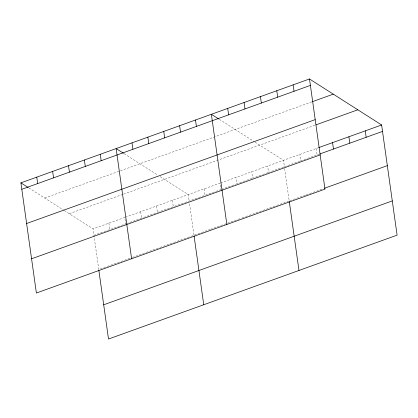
<?xml version="1.0" encoding="UTF-8"?>
<svg xmlns="http://www.w3.org/2000/svg" width="418" height="418" viewBox="0 0 418 418"><rect width="100%" height="100%" fill="white"/><g stroke="black" fill="none" stroke-linecap="round" stroke-linejoin="round"><path stroke-width="0.31" stroke-dasharray="2.09 1.57" d="M44.7 198.038L119.788 171.009M120.4 170.79L312.094 101.783M69.226 213.682L122.944 194.344M123.556 194.124L314.811 125.275M64.32 210.552L93.026 228.865L124.773 217.438L125.672 223.86L93.93 235.287M125.379 217.219L220.004 183.157L220.908 189.579M220.615 182.938L318.02 147.873M126.283 223.64L220.296 189.798M221.519 189.354L236.17 184.082M252.044 178.366L236.781 183.863L235.877 177.441M267.917 172.655L252.655 178.146L251.751 171.73M283.791 166.939L268.528 172.435L267.625 166.014M300.145 161.05L284.397 166.719L283.498 160.298L254.792 141.989M317.711 154.728L319.53 154.075M129.873 258.314L98.742 269.521L93.026 228.865M132.318 257.436L193.973 235.24L189.438 202.939M194.584 235.02L209.846 229.524M210.458 229.304L225.72 223.813M227.554 223.155L241.594 218.097M242.205 217.877L289.209 200.959L284.668 168.658M289.815 200.739L305.563 195.07M306.169 194.851L323.13 188.748M219.304 119.349L254.243 141.639M124.068 153.636L157.92 175.231M160.099 176.621L188.262 194.584L189.166 201.006M28.832 187.917L63.776 210.207M316.201 148.526L317.105 154.947L300.751 160.836L299.852 154.414M204.136 188.868L205.034 195.29M172.388 200.295L173.292 206.717M156.515 206.011L157.419 212.433M140.641 211.722L141.545 218.144M108.899 223.149L109.803 229.571"/><path stroke-width="0.63" d="M309.492 78.971L324.974 189.135L36.382 293.023L20.9 182.854L309.492 78.971L381.618 124.977L397.1 235.146L108.508 339.029L98.831 270.164M21.804 189.276L310.391 85.392M312.701 101.564L333.292 94.154M26.616 223.515L315.203 119.626M316.024 124.841L357.813 109.798M318.626 147.653L381.618 124.977M320.136 153.855L382.522 131.398M31.569 258.784L320.162 154.9M324.342 188.309L387.329 165.638M103.695 304.795L392.288 200.906M218.776 119.015L211.372 114.292L226.854 224.456M123.54 153.296L116.136 148.573L131.618 258.737M20.9 182.854L28.304 187.577M365.264 130.865L366.168 137.287M348.91 136.754L349.814 143.175M332.556 142.637L333.459 149.059M293.138 84.854L294.042 91.276M276.784 90.743L277.688 97.164M289.298 201.596L298.98 270.467M260.43 96.631L261.334 103.053M244.075 102.514L244.979 108.936M227.721 108.403L228.625 114.825M195.499 120.003L196.403 126.424M179.625 125.719L180.529 132.14M194.067 235.883L203.744 304.748M163.751 131.43L164.655 137.851M147.878 137.146L148.782 143.567M132.01 142.862L132.908 149.278M100.263 154.289L101.166 160.711M84.389 160L85.293 166.421M68.515 165.716L69.419 172.138M52.647 171.427L53.546 177.849M36.774 177.143L37.677 183.565"/></g></svg>
